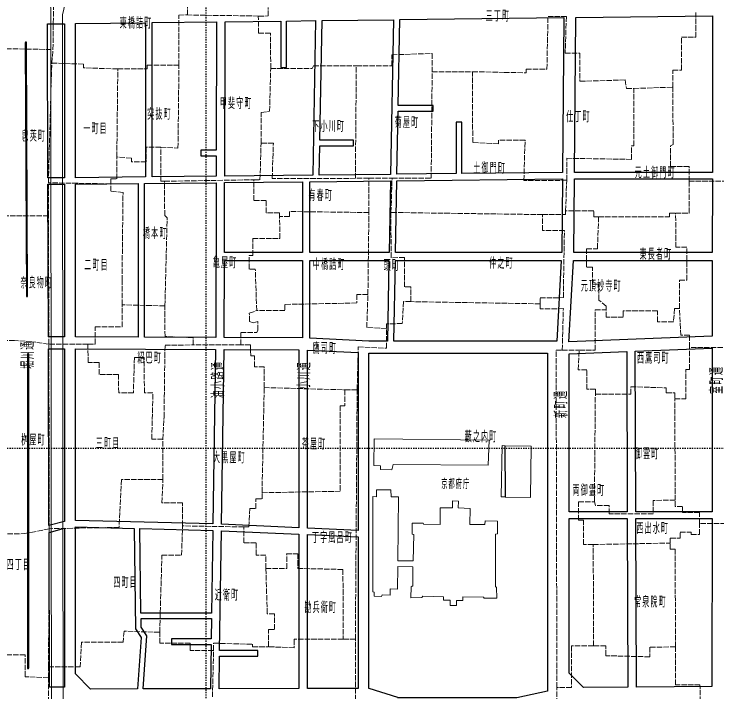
# Model space of a CAD drawing. Units: millimetres, scale not verified. Extents: x -74 to 76, y -84 to 66.
# Drawn here: x -39.3 to 18.1, y -53.7 to 1.7 of the extents above; entities that cross this region are included whole.
import ezdxf

# ---------------------------------------------------------------- set-up
doc = ezdxf.new("R2010")
doc.units = ezdxf.units.MM
doc.header["$LTSCALE"] = 0.25
doc.linetypes.add('USER1', pattern=[0.70556, 0.35278, -0.35278])
doc.linetypes.add('USER4', pattern=[2.11668, 1.7639, -0.35278])
for name, color, linetype in [('0-0_01 グリッド', 7, 'USER1'), ('0-3_04 通称名・高速名', 7, 'Continuous'), ('0-4_05 町名', 7, 'Continuous'), ('1-8_25 分離帯等', 7, 'Continuous'), ('1-9_26 道路', 7, 'Continuous')]:
    doc.layers.add(name, color=color, linetype=linetype)
for name, color, linetype, lineweight in [('0-2_03 施設名・公園名', 7, 'Continuous', 18), ('0-C_13 町界', 30, 'USER4', 18), ('0-D_14 公・官庁施設', 7, 'Continuous', 18), ('1-C_29 川・池', 150, 'Continuous', 18)]:
    doc.layers.add(name, color=color, linetype=linetype, lineweight=lineweight)
doc.styles.add('ＭＳ ゴシック', font='')
doc.styles.get('ＭＳ ゴシック').set_extended_font_data('MS Gothic')

msp = doc.modelspace()

# ---------------------------------------------------------------- linework, layer by layer
at = {"layer": '0-0_01 グリッド'}
for p, q in [((-23.6065, -83.8326), (-23.6065, 66.1638)), ((76.4091, -33.8242), (-73.6023, -33.8242))]:
    msp.add_line(p, q, dxfattribs=at)
at = {"layer": '0-C_13 町界'}
for p, q in [((-36.5096, -12.0786), (-36.2357, -2.2783)), ((-10.3118, -11.7089), (-11.412, -11.7118)), ((-31.4095, -12.1651), (-36.5096, -12.0786)), ((-36.5024, -14.7785), (-41.102, -14.7907)), ((3.8746, -14.6795), (-8.5046, -14.5039)), ((3.6913, -21.9793), (-6.8852, -21.7993)), ((-33.2748, -25.2694), (-36.4745, -25.2779)), ((-36.4337, -40.3768), (-36.4745, -25.2779)), ((-12.2651, -29.0131), (-11.2659, -29.0106)), ((-36.5039, -51.6766), (-36.4337, -40.3768)), ((-11.4116, -49.4099), (-12.4114, -49.4126))]:
    msp.add_line(p, q, dxfattribs=at)
for points in [[(-19.3467, 1.5663), (-25.1466, 1.6511), (-25.15, 2.9507), (-25.55, 2.9497), (-25.5538, 4.3498), (-25.8539, 4.3488), (-25.7585, 6.0491), (-25.8611, 7.0487), (-26.0609, 7.048), (-26.1667, 9.1478), (-25.7667, 9.1489), (-25.7702, 10.4487), (-26.2701, 10.4473), (-26.2728, 11.4473), (-25.8728, 11.4483), (-25.8811, 14.6481)], [(-36.2357, -2.2783), (-36.1386, -1.1782), (-36.0538, 4.6218), (-34.4536, 4.4261), (-31.8536, 4.4328), (-31.8561, 5.5329)], [(-19.3467, 1.5663), (-18.5468, 1.5684), (-18.5485, 2.2684)], [(14.5492, -4.2551), (14.5461, -2.8551), (15.246, -2.8534), (15.24, -0.1537), (16.4208, -0.1731), (16.4354, 1.849)], [(-27.3177, -9.1544), (-25.9176, -9.2507), (-25.8354, -2.4509), (-25.8466, 1.649), (-25.1466, 1.6511)], [(-18.3353, -2.7308), (-18.3434, 0.169), (-19.3428, 0.1664), (-19.3467, 1.5663)], [(-1.8356, -2.9869), (0.7562, -3.0434), (2.5471, -3.083), (2.5466, -2.7831), (4.2463, -2.7792), (4.3367, 1.5208), (5.8367, 1.5243), (5.7437, -1.4755), (6.9435, -1.4728), (6.9488, -3.7727), (10.6482, -3.6644), (10.7507, -4.3639), (11.3499, -4.3624)], [(-41.102, -14.7907), (-41.0282, -4.9911), (-41.0303, -4.1912), (-40.8302, -4.1905), (-40.7361, -1.9902), (-41.1364, -1.8914), (-41.0386, -1.0914), (-36.1386, -1.1782)], [(-11.412, -11.7118), (-11.3363, -2.512), (-8.4364, -2.5044), (-8.439, -1.6046), (-5.1393, -1.4957), (-5.1353, -2.9955)], [(-30.8345, -2.764), (-33.6347, -2.6715), (-33.6349, -2.3716), (-36.2357, -2.2783)], [(-30.9154, -9.964), (-30.8345, -2.764), (-28.4344, -2.7575), (-28.4358, -2.4577), (-25.8354, -2.4509)], [(-19.1192, -8.8324), (-19.1259, -6.3328), (-18.4257, -6.2307), (-18.3353, -2.7308), (-14.9358, -2.7218), (-14.8361, -2.5215), (-11.3363, -2.512)], [(-6.8852, -21.7993), (-6.8883, -20.5994), (-7.3879, -20.6006), (-7.3941, -18.2009), (-8.4946, -18.2038), (-8.5046, -14.5039), (-8.4119, -11.7039), (-5.2121, -11.6955), (-5.1353, -2.9955), (-1.8356, -2.9869)], [(5.8677, -11.875), (2.3683, -11.8831), (2.4603, -8.583), (0.2791, -8.5809), (0.2801, -8.8808), (-1.8199, -8.7864), (-1.8356, -2.9869)], [(5.7735, -14.3749), (5.8677, -11.875), (5.8638, -10.0749), (11.1636, -10.1626), (11.161, -9.0627), (11.361, -9.0622), (11.3499, -4.3624), (14.5492, -4.2551)], [(15.8675, -11.9515), (15.8646, -10.7515), (14.3648, -10.755), (14.3605, -9.0551), (14.561, -8.9545), (14.5492, -4.2551)], [(-27.3177, -9.1544), (-28.5178, -9.1575), (-28.5145, -10.3576), (-29.7145, -10.3607), (-29.7152, -10.0608), (-30.9154, -9.964)], [(-27.0104, -11.9532), (-27.3105, -11.9542), (-27.3177, -9.1544)], [(-19.7109, -11.834), (-19.211, -11.8324), (-19.1192, -8.8324)], [(-11.412, -11.7118), (-18.2116, -11.7299), (-18.1192, -8.8297), (-19.1192, -8.8324)], [(-31.4095, -12.1651), (-31.4102, -11.7649), (-30.9106, -11.7635), (-30.9154, -9.964)], [(-26.9834, -22.1528), (-26.8023, -14.9527), (-27.0028, -14.7532), (-27.0104, -11.9532), (-19.7109, -11.834)], [(-10.3043, -14.5088), (-16.8042, -14.4261), (-16.8032, -14.8261), (-17.6032, -14.8281), (-17.6039, -14.5282), (-18.7034, -14.5312), (-18.7065, -13.5312), (-19.7064, -13.5338), (-19.7109, -11.834)], [(-10.3865, -21.2087), (-10.3043, -14.5088), (-10.3118, -11.7089), (-8.4119, -11.7039)], [(14.7734, -14.5539), (15.8739, -14.5515), (15.8675, -11.9515), (21.667, -11.938)], [(-36.4745, -25.2779), (-36.5024, -14.7785), (-36.5096, -12.0786)], [(-26.9834, -22.1528), (-30.4831, -22.0622), (-30.4886, -20.0623), (-30.4076, -12.8623), (-31.4081, -12.765), (-31.4095, -12.1651)], [(-10.3865, -21.2087), (-11.2864, -21.2111), (-11.2848, -21.9109), (-17.1837, -22.0265), (-17.1829, -22.5264), (-19.4823, -22.5328), (-19.5917, -19.1333), (-20.0911, -19.1345), (-20.0942, -18.0347), (-19.7946, -18.0338), (-19.7984, -16.6339), (-17.5982, -16.628), (-17.6032, -14.8281)], [(3.6913, -21.9793), (3.6904, -21.4794), (5.59, -21.475), (5.6776, -15.975), (3.8775, -15.9791), (3.8746, -14.6795), (5.7744, -14.675), (5.7735, -14.3749)], [(8.4746, -14.8686), (8.0745, -14.8695), (8.0733, -14.3696), (5.7735, -14.3749)], [(15.0917, -22.3526), (14.6915, -22.3536), (14.5942, -23.4537), (13.2944, -23.4568), (13.2921, -22.5569), (10.4923, -22.5635), (10.494, -23.0635), (9.0937, -23.0668), (9.0929, -22.4668), (9.0917, -22.1667), (8.4903, -21.6682), (8.4872, -20.3682), (7.9875, -20.3694), (7.9844, -18.9695), (7.4842, -18.9705), (7.4807, -17.4709), (8.3811, -17.4688), (8.4746, -14.8686)], [(8.4746, -14.8686), (14.2747, -14.8552), (14.2738, -14.5549), (14.7734, -14.5539)], [(20.7987, -25.5393), (15.8992, -25.5507), (15.897, -24.5508), (15.1971, -24.5525), (15.0917, -22.3526), (15.0862, -20.053), (15.6863, -20.0516), (15.6801, -17.3517), (14.7802, -17.3536), (14.7734, -14.5539)], [(-6.8852, -21.7993), (-7.4852, -21.8009), (-7.5805, -23.6011), (-8.8801, -23.6046), (-8.8786, -24.0045), (-10.4794, -23.9088), (-10.3865, -21.2087)], [(-33.2748, -25.2694), (-32.6745, -25.2679), (-32.6783, -23.8678), (-30.4783, -23.8619), (-30.4831, -22.0622)], [(-20.7751, -25.3361), (-24.675, -25.3464), (-24.6763, -24.7464), (-26.9766, -24.6526), (-26.9834, -22.1528)], [(5.5003, -25.7748), (5.5921, -22.375), (3.6925, -22.3793), (3.6913, -21.9793)], [(-20.7751, -25.3361), (-20.7778, -24.3361), (-19.4782, -24.3327), (-19.3784, -24.1324), (-19.3802, -23.4325), (-19.7796, -23.5336), (-20.0802, -23.4344), (-20.0819, -22.7343), (-19.4823, -22.5328)], [(6.9002, -25.7717), (8.2001, -25.7688), (8.193, -22.4689), (9.0929, -22.4668)], [(-11.4116, -49.4099), (-11.2659, -29.0106), (-11.1753, -25.5106), (-8.875, -25.6043), (-8.8786, -24.0045)], [(-36.4745, -25.2779), (-37.8749, -25.0817), (-39.275, -24.9854), (-41.175, -24.9904)], [(-27.1541, -33.0525), (-28.0543, -33.055), (-27.9638, -29.2551), (-28.6641, -29.257), (-28.672, -26.357), (-29.4719, -26.3591), (-29.5644, -29.2594), (-30.7642, -29.2625), (-30.768, -27.7623), (-32.3679, -27.7666), (-32.3707, -26.7668), (-33.2704, -26.7692), (-33.2748, -25.2694)], [(-27.1455, -36.3524), (-27.1541, -33.0525), (-27.0585, -31.2526), (-26.9748, -25.3526), (-24.675, -25.3464)], [(-18.8658, -28.8306), (-18.8703, -27.131), (-19.6704, -27.1329), (-19.6727, -26.2332), (-19.9727, -26.2339), (-19.975, -25.3338), (-20.7751, -25.3361)], [(5.0647, -53.3745), (5.0001, -25.7764), (5.5003, -25.7748), (6.9002, -25.7717)], [(8.2083, -29.3686), (8.2078, -28.9686), (7.5076, -28.9702), (7.5038, -27.3703), (6.8076, -27.3813), (6.9002, -25.7717)], [(14.7286, -38.0529), (14.7091, -29.7532), (15.6093, -29.751), (15.6035, -27.3513), (15.9034, -27.3504), (15.8992, -25.5507)], [(8.1291, -38.1683), (8.2083, -29.3686), (11.1084, -29.3615), (11.1071, -28.7616), (14.0072, -28.8549), (14.0077, -29.2549), (14.7077, -29.2534), (14.7091, -29.7532)], [(-27.1455, -36.3524), (-30.5449, -36.3613), (-30.7349, -40.2619), (-36.4337, -40.3768)], [(-20.5351, -40.2345), (-25.5352, -40.148), (-25.5404, -38.248), (-27.2402, -38.2527), (-27.1455, -36.3524)], [(-20.5351, -40.2345), (-20.1353, -40.2336), (-20.0396, -38.7335), (-19.5393, -38.7319), (-19.5417, -37.9321), (-19.0413, -37.9307), (-19.0429, -37.4309)], [(8.0369, -41.6682), (7.2377, -41.6701), (7.2327, -39.6702), (6.8324, -39.6712), (6.8287, -38.1712), (8.1291, -38.1683)], [(14.7286, -38.0529), (12.929, -38.057), (12.9311, -39.157), (9.3314, -39.1653), (9.3294, -38.4654), (8.2297, -38.468), (8.1291, -38.1683)], [(21.0324, -39.938), (16.7331, -39.948), (16.7305, -39.048), (15.3306, -39.0513), (15.3296, -38.5512), (14.7296, -38.5526), (14.7286, -38.0529)], [(-27.4121, -48.8523), (-27.2288, -42.5524), (-25.6289, -42.5479), (-25.5352, -40.148)], [(14.3363, -41.5536), (14.336, -41.1536), (15.136, -41.1516), (15.1344, -40.6517), (16.0343, -40.6496), (16.0351, -40.8496), (16.7352, -40.8481), (16.7331, -39.948)], [(-36.5017, -52.5765), (-38.402, -52.4815), (-38.4069, -50.6816), (-40.7066, -50.6878), (-40.7106, -49.1878), (-41.0107, -49.0888), (-40.933, -40.789)], [(-40.933, -40.789), (-38.4325, -40.7823), (-37.933, -40.681), (-36.4337, -40.3768)], [(-18.7268, -43.6297), (-18.7294, -42.5298), (-19.5293, -42.5317), (-19.5323, -41.5319), (-20.532, -41.5347), (-20.5351, -40.2345)], [(8.0569, -49.9676), (8.0369, -41.6682), (14.3363, -41.5536)], [(16.7667, -54.5471), (16.7633, -53.1475), (14.7637, -53.1518), (14.7561, -50.0519), (14.7374, -42.0525), (14.3379, -42.0535), (14.3363, -41.5536)], [(-27.4121, -48.8523), (-30.3122, -48.7603), (-30.4097, -49.6605), (-33.8097, -49.6695), (-33.9044, -51.6697), (-36.5039, -51.6766)], [(-23.0086, -50.3407), (-24.9082, -50.3457), (-24.9099, -49.7458), (-27.4097, -49.7525), (-27.4121, -48.8523)], [(5.0679, -54.6742), (-8.8984, -54.4027), (-11.398, -54.4096), (-11.4116, -49.4099)], [(-23.0983, -54.1407), (-23.0086, -50.3407), (-23.0101, -49.7408), (-19.8101, -49.8322), (-19.8094, -50.0322), (-18.5096, -50.0288)], [(8.0569, -49.9676), (6.2567, -49.9718), (6.2644, -53.3718), (5.0647, -53.3745)], [(14.7561, -50.0519), (12.6567, -50.0572), (12.6582, -50.8572), (9.0586, -50.7655), (9.0565, -49.9656), (8.0569, -49.9676)], [(-36.4855, -58.6762), (-36.4936, -55.6764), (-36.5017, -52.5765), (-36.5039, -51.6766)], [(5.0719, -56.4739), (5.0679, -54.6742), (5.0647, -53.3745)]]:
    msp.add_lwpolyline(points, dxfattribs=at)
for points in [[(-19.0429, -37.4309), (-18.8658, -28.8306), (-12.2651, -29.0131), (-12.2622, -30.3132), (-12.6622, -30.3143), (-12.6436, -37.3139)], [(-18.7268, -43.6297), (-17.0263, -43.6252), (-17.0299, -42.4252), (-16.1295, -42.4228), (-16.1268, -43.6226), (-12.4267, -43.7129), (-12.4114, -49.4126), (-16.4112, -49.4231), (-16.4094, -50.1232), (-18.5096, -50.0288), (-18.5134, -48.6289), (-18.0126, -48.6275), (-18.0162, -47.3276), (-18.6167, -47.3292)]]:
    msp.add_lwpolyline(points, close=True, dxfattribs=at)
at = {"layer": '0-D_14 公・官庁施設'}
for points in [[(-9.8987, -35.2067), (-9.8751, -33.0366), (-0.4833, -33.1453), (-0.5483, -35.1753), (-8.3198, -35.1225), (-8.4285, -35.5727), (-9.3487, -35.535), (-9.3494, -35.2351)], [(0.8566, -37.7778), (0.5168, -37.7788), (0.5757, -33.5689), (0.8463, -33.5982)], [(0.8184, -33.6054), (2.9692, -33.6206), (2.8987, -37.8205), (0.8286, -37.7852)]]:
    msp.add_lwpolyline(points, close=True, dxfattribs=at)
for points in [[(-2.6204, -46.2366), (-2.6173, -45.9613), (-0.941, -45.9722), (-0.8909, -46.0521), (0.1488, -46.0593), (0.1368, -45.1793), (0.0367, -45.0997), (0.0453, -40.8198), (0.2115, -40.8064), (0.1969, -39.7582), (-0.7972, -39.7234), (-0.8272, -40.0223), (-2.056, -40.0373), (-2.0385, -38.7143), (-3.0103, -38.6782), (-2.9907, -38.1213), (-3.4772, -38.0997), (-3.4785, -38.667), (-4.4836, -38.667), (-4.4814, -40.0373), (-5.8367, -40.0156), (-5.867, -39.9156), (-6.7569, -39.928), (-6.7814, -40.8207), (-6.6441, -40.8577), (-6.6808, -43.0033), (-7.9288, -43.0009), (-7.8869, -37.7766), (-8.4926, -37.7728), (-8.5141, -37.1928), (-9.6818, -37.2024), (-9.6918, -37.7662), (-9.9941, -37.7502), (-9.9941, -45.5546), (-9.8658, -45.5662), (-9.8649, -45.8962), (-9.2808, -45.9243), (-9.2314, -45.7942), (-8.5811, -45.8023), (-8.5727, -45.3024)], [(-8.5727, -45.3024), (-7.9584, -45.315), (-7.9375, -43.481), (-6.7176, -43.4877), (-6.7237, -45.0577), (-6.853, -45.1379), (-6.8675, -46.0185), (-5.9807, -46.0154), (-5.8908, -45.9038), (-4.211, -45.9508), (-4.2103, -46.2309), (-3.6704, -46.2295), (-3.6694, -46.6536), (-3.145, -46.6536), (-3.1402, -46.238), (-2.6204, -46.2366)]]:
    msp.add_lwpolyline(points, dxfattribs=at)
at = {"layer": '1-8_25 分離帯等'}
for p, q in [((-38.4013, -0.6144), (-38.3131, -21.3403)), ((-38.207, -21.3397), (-38.2952, -0.6139)), ((-38.225, -26.1024), (-38.225, -51.7672)), ((-38.1188, -51.7672), (-38.1188, -26.1024))]:
    msp.add_line(p, q, dxfattribs=at)
for centre, radius, start, end in [((-38.3461, -0.6165), 0.0553, 92.31668, 177.86985), ((-38.3506, -0.6166), 0.0554, 2.7607, 87.612), ((-38.2581, -21.3377), 0.0551, 182.643, 267.91805), ((-38.2621, -21.3377), 0.0551, 272.09918, 357.90082), ((-38.17, -26.1045), 0.055, 92.00447, 177.80948), ((-38.1738, -26.1045), 0.0549, 2.11897, 88.06708), ((-38.17, -51.7652), 0.0549, 182.11897, 268.06708), ((-38.1738, -51.7651), 0.055, 272.00447, 357.80948)]:
    msp.add_arc(centre, radius, start, end, dxfattribs=at)
at = {"layer": '1-9_26 道路'}
for points in [[(-22.0977, -11.532), (-22.0701, 1.0973), (-17.5055, 1.1522), (-17.5055, -2.644), (-17.0471, -2.644), (-17.0471, 1.1577), (-14.6652, 1.1867), (-14.8912, -11.4547)], [(-14.362, -11.4493), (-14.3188, -9.0469), (-11.573, -9.0469), (-11.573, -8.5883), (-14.311, -8.5883), (-14.136, 1.193), (-8.2977, 1.2635), (-8.5389, -11.3868)], [(-2.7005, -11.3244), (-2.7005, -7.1126), (-3.1592, -7.1126), (-3.1592, -11.3293), (-8.0097, -11.3811), (-7.911, -6.2246), (-5.0466, -6.2246), (-5.0466, -5.7661), (-7.9024, -5.7661), (-7.768, 1.2699), (5.6369, 1.4318), (5.5168, -11.2364)], [(6.5047, -11.2283), (6.6248, 1.4437), (17.7859, 1.5782), (17.7742, -11.2283)], [(-35.1802, -11.6693), (-36.5503, -11.6693), (-36.5899, 0.9217), (-35.1802, 0.939)], [(-28.5655, -11.6013), (-34.2982, -11.6626), (-34.2982, 0.9498), (-28.5655, 1.0189)], [(-22.7994, -9.8701), (-22.8032, -11.5396), (-28.0364, -11.5956), (-28.0364, 1.0253), (-22.776, 1.0887), (-22.7986, -9.4115), (-24.0383, -9.4115), (-24.0383, -9.8701)], [(-22.0987, -12.0612), (-15.7242, -11.993), (-15.7242, -17.7901), (-22.1111, -17.7901)], [(-15.1242, -17.7901), (-15.1242, -11.9866), (-8.5487, -11.9161), (-8.6609, -17.7901)], [(5.512, -11.7656), (5.455, -17.7901), (-8.1317, -17.7901), (-8.0195, -11.9105)], [(6.4424, -17.7901), (6.4994, -11.7575), (17.774, -11.7575), (17.7689, -17.7901)], [(-36.5093, -24.6717), (-36.5484, -12.1985), (-35.1802, -12.1985), (-35.1802, -24.6772)], [(-29.1829, -12.137), (-29.1829, -24.7017), (-34.2982, -24.6808), (-34.2982, -12.1919)], [(-22.8043, -12.0688), (-22.8315, -24.7278), (-28.6537, -24.7039), (-28.6537, -12.1315)], [(-22.1125, -18.425), (-15.7242, -18.425), (-15.7242, -24.7573), (-22.1259, -24.7308)], [(-15.1242, -24.7806), (-15.1242, -18.425), (-8.6731, -18.425), (-8.799, -25.0221), (-10.3087, -25.0221)], [(5.0476, -25.0221), (-8.2698, -25.0221), (-8.1439, -18.425), (5.4223, -18.425)], [(6.034, -25.0846), (6.4112, -18.425), (17.768, -18.425), (17.7625, -24.6233)], [(-35.1802, -25.6649), (-35.1802, -39.7811), (-36.4607, -40.126), (-36.5062, -25.6594)], [(-22.8397, -25.7156), (-23.0582, -39.9909), (-34.2982, -39.7027), (-34.2982, -25.6685)], [(-22.1342, -25.7183), (-16.0418, -25.7433), (-16.0418, -40.2934), (-22.353, -40.0116)], [(-15.3363, -40.3248), (-15.3363, -25.7586), (-11.1911, -25.9664), (-11.1911, -40.5099)], [(11.517, -39.0098), (11.4764, -25.8587), (17.7618, -25.6115), (17.7501, -39.0098)], [(-7.961, -54.2153), (-7.9506, -54.1824), (-10.2892, -53.4439), (-10.3092, -53.4441), (-10.3092, -26.0093), (4.3021, -26.0098), (4.3021, -53.6668), (1.7766, -54.2153)], [(6.066, -39.0098), (6.066, -26.0716), (10.7708, -25.8864), (10.8115, -39.0098)], [(10.8128, -39.5389), (10.8556, -53.3478), (7.2413, -53.3788), (6.066, -52.2035), (6.066, -39.5389)], [(11.5184, -39.5389), (17.7499, -39.5389), (17.7379, -53.2889), (11.5611, -53.3416)], [(-35.1802, -40.3291), (-35.1802, -53.3268), (-36.4188, -53.3268), (-36.459, -40.6734)], [(-29.4961, -40.3551), (-29.3817, -48.576), (-28.9176, -49.2726), (-29.2265, -53.4899), (-33.0614, -53.4992), (-34.2982, -52.2623), (-34.2982, -40.2321)], [(-28.9414, -47.2767), (-29.037, -40.3668), (-23.0661, -40.5199), (-23.1694, -47.2767)], [(-22.5106, -50.334), (-22.3607, -40.5408), (-16.0418, -40.8231), (-16.0418, -53.4579), (-22.5588, -53.4737), (-22.5176, -50.7926), (-19.3933, -50.7926), (-19.3933, -50.334)], [(-11.1911, -41.0396), (-11.1911, -53.4462), (-15.3363, -53.4562), (-15.3363, -40.8544)], [(-23.2091, -49.8519), (-23.2645, -53.4753), (-28.7664, -53.4887), (-28.4487, -49.1492), (-28.9252, -48.4344), (-28.9348, -47.7352), (-23.1765, -47.7352), (-23.2018, -49.3933), (-26.4489, -49.3933), (-26.4489, -49.8519)]]:
    msp.add_lwpolyline(points, close=True, dxfattribs=at)
at = {"layer": '1-C_29 川・池'}
msp.add_lwpolyline([(-36.2545, -83.8326), (-36.2223, -68.2855), (-36.2895, -40.429), (-36.3198, 1.532), (-36.5854, 16.4036), (-35.4079, 31.6556), (-34.262, 39.8969), (-34.8794, 51.8914), (-34.6148, 52.2442), (-33.7425, 40.0667), (-34.8077, 31.5571), (-35.659, 16.3548), (-35.0506, 2.9716), (-35.3472, 1.6709), (-35.3193, -40.0946), (-35.2859, -68.3189), (-35.3503, -83.8326)], dxfattribs=at)

# ---------------------------------------------------------------- texts
at = {"layer": '0-2_03 施設名・公園名', "insert": (-4.3906, -37.1377), "char_height": 0.7244, "attachment_point": 7, "style": 'ＭＳ ゴシック'}
msp.add_mtext('\\T1.17;\\W0.5;京都府庁', dxfattribs=at)
at = {"layer": '0-3_04 通称名・高速名', "char_height": 0.9275, "attachment_point": 7, "style": 'ＭＳ ゴシック'}
for s, insert, rotation in [('\\T1.2;\\W0.5;\\~堀川通', (-37.662, -27.6826), 90.315), ('\\T1.19;\\W0.5;油小路通\\~', (-22.1137, -29.7184), 90.034), ('\\T1.19;\\W0.5;小川通\\~', (-15.0955, -28.964), 89.209), ('\\T1.19;\\W0.5;室町通\\~', (18.6405, -29.3517), 90.132), ('\\T1.19;\\W0.5;新町通\\~', (5.9473, -31.3063), 90.922)]:
    msp.add_mtext(s, dxfattribs=dict(at, insert=insert, rotation=rotation))
at = {"layer": '0-4_05 町名', "char_height": 0.8179, "attachment_point": 7, "style": 'ＭＳ ゴシック'}
for s, insert in [('\\T1.17;\\W0.5;三丁町', (-0.7615, 1.1093)), ('\\T1.17;\\W0.5;東橋詰町', (-30.687, 0.533)), ('\\T1.17;\\W0.5;甲斐守町', (-22.4997, -6.035)), ('\\T1.17;\\W0.5;突抜町', (-28.4267, -6.9209)), ('\\T1.17;\\W0.5;仕丁町', (5.8235, -7.1285)), ('\\T1.17;\\W0.5;菊屋町', (-8.1959, -7.607)), ('\\T1.17;\\W0.5;一町目', (-33.6633, -8.1045)), ('\\T1.17;\\W0.5;下小川町', (-14.9353, -7.9248)), ('\\T1.17;\\W0.5;皀莢町', (-38.7018, -8.7081)), ('\\T1.17;\\W0.5;土御門町', (-1.7684, -11.3444)), ('\\T1.17;\\W0.5;元土御門町', (11.4242, -11.7053)), ('\\T1.17;\\W0.5;有春町', (-15.2498, -13.5653)), ('\\T1.17;\\W0.5;橋本町', (-28.781, -16.6711)), ('\\T1.17;\\W0.5;東長者町', (11.8207, -18.3794)), ('\\T1.17;\\W0.5;二町目', (-33.5837, -19.2637)), ('\\T1.17;\\W0.5;亀屋町', (-23.0647, -19.0658)), ('\\T1.17;\\W0.5;中橋詰町', (-14.8946, -19.2139)), ('\\T1.17;\\W0.5;頭町', (-9.0948, -19.2887)), ('\\T1.17;\\W0.5;仲之町', (-0.4696, -19.1085)), ('\\T1.17;\\W0.5;奈良物町', (-38.7996, -20.7176)), ('\\T1.17;\\W0.5;元頂妙寺町', (7.018, -20.9806)), ('\\T1.17;\\W0.5;鷹司町', (-14.9065, -26.0739)), ('\\T1.17;\\W0.5;紹巴町', (-29.2339, -26.8618)), ('\\T1.17;\\W0.5;西鷹司町', (11.6092, -26.874)), ('\\T1.17;\\W0.5;桝屋町', (-38.7353, -33.5766)), ('\\T1.17;\\W0.5;藪之内町', (-2.4753, -33.312)), ('\\T1.17;\\W0.5;三町目', (-32.6352, -33.8505)), ('\\T1.17;\\W0.5;茶屋町', (-15.7959, -33.9056)), ('\\T1.17;\\W0.5;御霊町', (11.4381, -34.714)), ('\\T1.17;\\W0.5;大黒屋町', (-23.0468, -35.0306)), ('\\T1.17;\\W0.5;両御霊町', (6.3409, -37.6951)), ('\\T1.17;\\W0.5;西出水町', (11.5623, -40.8035)), ('\\T1.17;\\W0.5;丁字風呂町', (-14.9609, -41.5622)), ('\\T1.17;\\W0.5;四丁目', (-39.9231, -43.7688)), ('\\T1.17;\\W0.5;四町目', (-31.2097, -45.2375)), ('\\T1.17;\\W0.5;近衛町', (-22.9124, -46.2641)), ('\\T1.17;\\W0.5;常泉院町', (11.3759, -46.8234)), ('\\T1.17;\\W0.5;勘兵衛町', (-15.5799, -47.2846))]:
    msp.add_mtext(s, dxfattribs=dict(at, insert=insert))

doc.saveas('drawing.dxf')
